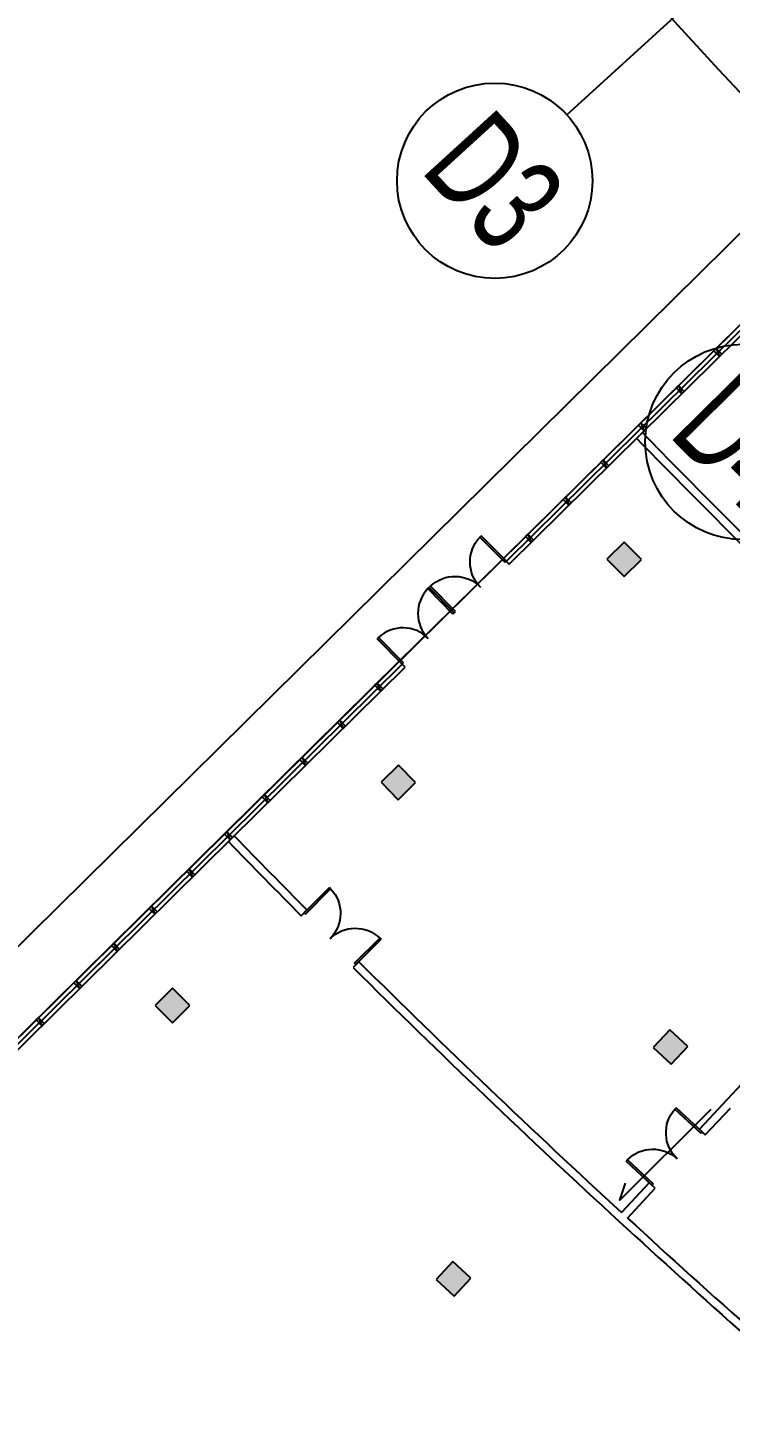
# Model space of a CAD drawing. Extents: x 1962160 to 37842216, y -162679 to 2997677.
# Drawn here: x 37436538 to 37453800, y 2575474 to 2609408 of the extents above; entities that cross this region are included whole.
import ezdxf
from ezdxf.enums import TextEntityAlignment as Align

# ---------------------------------------------------------------- set-up
doc = ezdxf.new("R2010")
doc.units = 0
doc.header["$LTSCALE"] = 1000
doc.linetypes.add('CENTER', pattern=[2, 1.25, -0.25, 0.25, -0.25])
doc.linetypes.add('CENTER2', pattern=[28.575000000000003, 19.05, -3.175, 3.175, -3.175])
doc.layers.get('0').update_dxf_attribs({"color": 8})
doc.layers.get('Defpoints').update_dxf_attribs({"color": 8})
for name, color, linetype in [('#幕墙线-平面', 8, 'Continuous'), ('#标注', 8, 'Continuous'), ('#轴线', 8, 'CENTER2'), ('1-WIN-1', 8, 'Continuous'), ('A-AL-E', 8, 'Continuous'), ('A-FLOR', 8, 'Continuous'), ('A-GRID', 8, 'CENTER'), ('A-STRS-HRAL', 8, 'Continuous'), ('DIM', 8, 'Continuous'), ('G-ACCS', 8, 'Continuous'), ('PUB_HATCH', 8, 'Continuous'), ('周边建筑', 8, 'Continuous')]:
    doc.layers.add(name, color=color, linetype=linetype)
doc.styles.add('#文字', font='jrs.shx', dxfattribs={"width": 0.7, "bigfont": 'hztxt.shx'})
doc.styles.add('JHZX', font='jrs.shx', dxfattribs={"width": 0.6, "bigfont": 'jhz.shx'})
doc.dimstyles.new('JZBZ-600', dxfattribs={"dimscale": 600, "dimtxt": 3, "dimasz": 1.5, "dimexe": 1, "dimexo": 1, "dimgap": 0.5, "dimtad": 1, "dimdec": 0, "dimdsep": 46, "dimtxsty": 'JHZX', "dimblk1": 'ARCHTICK', "dimblk2": 'ARCHTICK', "dimsah": 1, "dimcen": 0, "dimclrd": 1, "dimclre": 1, "dimclrt": 2, "dimadec": 1, "dimazin": 2, "dimtfac": 1, "dimtdec": 0, "dimtix": 1, "dimtmove": 0, "dimatfit": 3, "dimfxl": 1, "dimtolj": 1, "dimlwd": -1, "dimlwe": -1, "dimarcsym": 1})

# ---------------------------------------------------------------- blocks, each defined once
blk = doc.blocks.new('幕墙分隔')
blk.add_line((-39.99999999976717, -100.0000000000582), (39.99999999976717, 100.0000000000582))
blk.add_lwpolyline([(-40, 100.0000000000582), (39.99999999976717, 100.0000000000582), (40.00000000023283, -99.99999999970896), (-39.99999999976717, -100.0000000000582)], close=True)
blk = doc.blocks.new('$DorLib2D$00000002')
at = {"layer": '1-WIN-1'}
for p, q in [((-0.5000000000002274, 1.70530256582424e-13), (-0.5, 0.4875000000000114)), ((-0.4750000000001364, 0.4875000000002387), (-0.5, 0.4875000000000114)), ((-0.4750000000001364, 1.70530256582424e-13), (-0.4750000000001364, 0.4875000000002387)), ((0.4749999999999091, 5.684341886080801e-14), (0.4749999999999091, 0.4875000000001251)), ((0.4749999999999091, 0.4875000000001251), (0.4999999999997726, 0.4875000000001251)), ((0.5, -5.684341886080801e-14), (0.4999999999997726, 0.4875000000001251)), ((-0.5000000000002274, 1.70530256582424e-13), (-0.4750000000001364, 1.70530256582424e-13)), ((0.5, -5.684341886080801e-14), (0.4749999999999091, 5.684341886080801e-14))]:
    blk.add_line(p, q, dxfattribs=at)
for centre, start, end in [((-0.4875000000001819, 5.684341886080801e-14), 0, 88.53071642340379), ((0.4874999999999545, 5.684341886080801e-14), 91.46928357659621, 180)]:
    blk.add_arc(centre, 0.4875, start, end, dxfattribs=at)
blk = doc.blocks.new('15')
at = {"layer": 'PUB_HATCH'}
for points in [[(34352878.81248068, 4004650.597064247), (34353305.59979463, 4005072.322791051), (34352883.87406783, 4005499.110105005), (34352457.08675388, 4005077.384378201)], [(34347330.57739927, 3999168.162615812), (34347757.36471322, 3999589.888342615), (34347335.63898642, 4000016.675656569), (34346908.85167246, 3999594.949929766)], [(34341782.34231786, 3993685.728167376), (34342209.12963181, 3994107.45389418), (34341787.403905, 3994534.241208133), (34341360.61659105, 3994112.51548133)], [(34354031.47617994, 3992665.917021329), (34354441.28428102, 3993104.160469993), (34354003.04083236, 3993513.968571063), (34353593.23273128, 3993075.725122399)], [(34348703.97086602, 3986968.752188699), (34349113.7789671, 3987406.995637363), (34348675.53551843, 3987816.803738433), (34348265.72741736, 3987378.560289769)]]:
    blk.add_hatch(color=256, dxfattribs=at).paths.add_polyline_path(points)
at = {"layer": '周边建筑'}
for p, q in [((34361115.12866861, 4016163.278603443), (34330350.8070454, 3985763.813877287)), ((34361115.12866862, 4016163.278603453), (34353126.61634853, 4008269.507973198)), ((34361185.41628975, 4016092.147384461), (34353196.90396966, 4008198.376754205)), ((34361255.70391089, 4016021.016165468), (34353267.19159079, 4008127.245535213)), ((34353126.61634853, 4008269.507973198), (34349917.66097584, 4005098.609981377)), ((34353196.90396966, 4008198.376754205), (34349987.94861284, 4005027.478778854)), ((34350058.23621809, 4004956.347543406), (34353267.19159079, 4008127.245535213)), ((34352883.87406783, 4005499.110105005), (34352457.08675388, 4005077.384378201)), ((34353305.59979463, 4005072.322791051), (34352883.87406783, 4005499.110105005)), ((34349917.66097634, 4005098.609981707), (34348637.29903448, 4003833.432801299)), ((34349917.66097584, 4005098.609981377), (34350058.23621809, 4004956.347543406)), ((34352457.08675388, 4005077.384378201), (34352878.81248068, 4004650.597064247)), ((34352878.81248068, 4004650.597064247), (34353305.59979463, 4005072.322791051)), ((34348637.29903454, 4003833.432801364), (34347356.93709268, 4002568.255620956)), ((34347356.9370921, 4002568.255620549), (34343096.28262328, 3998358.131411526)), ((34347497.51233435, 4002425.993182577), (34347356.9370921, 4002568.255620549)), ((34347427.22472749, 4002497.124416496), (34343166.57024442, 3998287.000192533)), ((34343236.85786555, 3998215.868973541), (34347497.51233435, 4002425.993182577)), ((34347335.63898642, 4000016.675656569), (34346908.85167246, 3999594.949929766)), ((34347757.36471322, 3999589.888342615), (34347335.63898642, 4000016.675656569)), ((34346908.85167246, 3999594.949929766), (34347330.57739927, 3999168.162615812)), ((34347330.57739927, 3999168.162615812), (34347757.36471322, 3999589.888342615)), ((34343096.28262328, 3998358.131411526), (34330350.80704533, 3985763.813877217)), ((34343166.57024442, 3998287.000192533), (34330421.09466646, 3985692.682658224)), ((34343236.85786555, 3998215.868973541), (34330491.38228758, 3985621.55143923)), ((34344947.95801873, 3996316.559103834), (34345089.30918709, 3996458.052599237)), ((34334836.53548085, 3990055.757486638), (34340384.95117895, 3995538.370409691)), ((34346362.74169929, 3995185.901021444), (34346221.39053092, 3995044.407526039)), ((34341787.403905, 3994534.241208133), (34341360.61659105, 3994112.51548133)), ((34342209.12963181, 3994107.45389418), (34341787.403905, 3994534.241208133)), ((34341360.61659105, 3994112.51548133), (34341782.34231786, 3993685.728167376)), ((34341782.34231786, 3993685.728167376), (34342209.12963181, 3994107.45389418)), ((34354003.04083236, 3993513.968571063), (34353593.23273128, 3993075.725122399)), ((34354441.28428102, 3993104.160469993), (34354003.04083236, 3993513.968571063)), ((34353593.23273128, 3993075.725122399), (34354031.47617994, 3992665.917021329)), ((34354031.47617994, 3992665.917021329), (34354441.28428102, 3993104.160469993)), ((34355410.81291476, 3991798.401929421), (34356435.65821365, 3992894.358151271)), ((34355410.81291476, 3991798.401929421), (34354727.47614121, 3991067.650478723)), ((34354873.55729238, 3990931.047776863), (34355489.18283299, 3991589.389719723)), ((34354727.47614121, 3991067.650478723), (34354873.55729238, 3990931.047776863)), ((34353498.051838, 3989752.920132738), (34352814.71506435, 3989022.168682537)), ((34353644.13298918, 3989616.317430875), (34353498.051838, 3989752.920132738)), ((34352961.93461283, 3988886.783371185), (34353644.13298918, 3989616.317430875)), ((34348675.53551843, 3987816.803738433), (34348265.72741736, 3987378.560289769)), ((34349113.7789671, 3987406.995637363), (34348675.53551843, 3987816.803738433)), ((34348265.72741736, 3987378.560289769), (34348703.97086602, 3986968.752188699)), ((34348703.97086602, 3986968.752188699), (34349113.7789671, 3987406.995637363))]:
    blk.add_line(p, q, dxfattribs=at)
for points in [[(34359992.11660529, 4017302.949126642), (34327804.89124851, 3985497.455937146, 0.4129759503049449), (34327775.24891686, 3981828.400454395, 0.1494418678029234), (34462605.55885959, 3908362.281586812, 0.4147260606000924), (34465679.79346514, 3910394.302898092), (34474630.62973479, 3954750.458055043, 0.4131228733560754), (34472605.79338679, 3957811.450065851, -0.1495092029449499), (34363678.34311313, 4017271.518329401, 0.4157145913370236), (34359992.11660673, 4017302.949128066)], [(34364787.7585504, 4016145.646122517, 0.4135317777718963), (34361115.12866861, 4016163.278603445), (34330350.8070454, 3985763.813877287, 0.4147813061863365), (34330332.41864164, 3982083.343291028, 0.1704916733923174), (34485713.0302125, 3906701.947371353, 0.4125640170375961), (34488589.92230238, 3908973.433014254), (34498066.25026848, 3987461.103279992, 1.469013519981978), (34452166.30266599, 3975481.853364326), (34449731.31604223, 3968073.784921957, -0.06531639655491227), (34400997.70607769, 3991683.325158094, 0.08934789544916616), (34393138.5508233, 3995037.334856166), (34392607.83259175, 3995158.882407849, -0.1125361045485018), (34383038.20091584, 3999772.941151016, -0.0289167358602449), (34364787.7585504, 4016145.646122518)]]:
    blk.add_lwpolyline(points, format="xyb", close=True, dxfattribs=at)
blk.add_lwpolyline([(34355013.12016015, 3991556.126962131), (34352776.70092834, 3989328.135916103), (34352915.70092834, 3989740.135916103)], dxfattribs=at)
for centre, radius, start, end in [((34515345.04316365, 4165611.78458272), 226099.9999913292, 224.1767394992891, 225.5915593328389), ((34515345.04316378, 4165611.784582646), 225899.9999913447, 224.1763132109722, 225.5913842444914), ((34515345.04316894, 4165611.784587396), 239999.9999983748, 224.2046258894294, 224.8139714777745), ((34515345.04316896, 4165611.784587201), 240199.9999982511, 224.205003578266, 224.8141503792217), ((34515345.04316885, 4165611.784587436), 239999.9999983375, 225.2436908313063, 227.3740178946126), ((34515345.04316875, 4165611.784587448), 240199.9999982662, 225.2435119298406, 227.3976930559851), ((34515345.0431628, 4165611.784580775), 240199.9999893381, 227.3976930559508, 231.4209681351961), ((34515345.04316281, 4165611.784580634), 239999.9999892362, 227.4217660368438, 231.4686947427609)]:
    blk.add_arc(centre, radius, start, end, dxfattribs=at)
for p in [(34355180.73830345, 4010158.68332593), (34354256.00235377, 4009244.914505422), (34353331.26640408, 4008331.145684913), (34352406.5304544, 4007417.376864404), (34350557.05855504, 4005589.839223386), (34346858.11475631, 4001934.763941351), (34345008.63092736, 4000107.214512235), (34344083.89497767, 3999193.445691726), (34343159.15902799, 3998279.676871217), (34342234.42307831, 3997365.908050708), (34341309.68712863, 3996452.1392302), (34339460.21522927, 3994624.601589182), (34338535.47927958, 3993710.832768673)]:
    blk.add_point(p, dxfattribs=at)
at = {"layer": '周边建筑', "rotation": 224.1917501538661}
for p in [(34355180.73830345, 4010158.68332593), (34354256.00235377, 4009244.914505422), (34353331.26640408, 4008331.145684913), (34352406.5304544, 4007417.376864404), (34351481.79450472, 4006503.608043895), (34350557.05855504, 4005589.839223386), (34346858.11475631, 4001934.763941351), (34345933.36687704, 4001020.983332744), (34345008.63092736, 4000107.214512235), (34344083.89497767, 3999193.445691726), (34343159.15902799, 3998279.676871217), (34342234.42307831, 3997365.908050708), (34341309.68712863, 3996452.1392302), (34340384.95117895, 3995538.370409691), (34339460.21522927, 3994624.601589182), (34338535.47927958, 3993710.832768673)]:
    blk.add_blockref('幕墙分隔', p, dxfattribs=at)
at = {"layer": '周边建筑', "zscale": 200}
for p, xscale, yscale, rotation in [((34349347.76762654, 4004394.890172511), 1800, -1800, 224.6582207606534), ((34348067.40568474, 4003129.712992168), -1800, -1800, 224.6582207606534), ((34345655.3498588, 3995751.23006243), -1800, 1800, 315.028831154575), ((34354185.80456433, 3990341.983955804), -1800, 1800, 46.92042011160007)]:
    blk.add_blockref('$DorLib2D$00000002', p, dxfattribs=dict(at, xscale=xscale, yscale=yscale, rotation=rotation))
blk = doc.blocks.new('总体道路0521')
at = {"layer": 'G-ACCS'}
blk.add_arc((35647972.51477092, 2918657.18309158), 274.6000001050535, 219.6987229551506, 231.7393063358047, dxfattribs=at)
blk = doc.blocks.new('A$C06ac024f')
at = {"layer": 'A-AL-E'}
for centre, radius, end in [((-0.004684299230575562, 0.00567371491342783), 195550.0000000139, 249.3815480125011), ((-0.004684299230575562, 0.005673703737556934), 195350.000000004, 249.3814002423705)]:
    blk.add_arc(centre, radius, 213.4267024433433, end, dxfattribs=at)
at = {"xscale": 1000, "yscale": 1000, "zscale": 1000}
blk.add_blockref('总体道路0521', (-35647972511.19448, -2918657176.530752), dxfattribs=at)
at = {"layer": '周边建筑'}
blk.add_blockref('15', (-34515346.51224016, -4165614.464939157), dxfattribs=at)
blk = doc.blocks.new('A$C80b62fe7')
at = {"layer": '#幕墙线-平面'}
blk.add_arc((71051.57360942662, 188867.3555372753), 195350.000000004, 213.4267023194232, 249.3814006729123, dxfattribs=at)
blk = doc.blocks.new('DASWQE')
at = {"layer": 'DIM', "ltscale": 10}
blk.add_blockref('A$C80b62fe7', (-71047.03888088465, -188862.9763723449), dxfattribs=at)
blk = doc.blocks.new('_ARCHTICK')
at = {"const_width": 0.15}
blk.add_lwpolyline([(-0.5, -0.5), (0.5, 0.5)], dxfattribs=at)
blk = doc.blocks.new('*D33')
at = {"layer": '#标注', "color": 1, "transparency": 16777216}
for p, q in [((36620746.45035105, 2794342.844410595), (36607722.49268997, 2784214.326747263)), ((36709821.57140478, 2728927.471106052), (36704055.01534672, 2713469.231411852))]:
    blk.add_line(p, q, dxfattribs=at)
blk.add_arc((36780598.51155947, 2918657.163268259), 218399.9867396859, 217.8716196904767, 249.5424261213203, dxfattribs=at)
at = {"layer": 'Defpoints', "color": 0, "transparency": 16777216}
for p in [(36780598.51155947, 2918657.163268259), (36621220.08330814, 2794711.18097131), (36635678.44877037, 2755265.824424677), (36710031.27962628, 2729489.629857505)]:
    blk.add_point(p, dxfattribs=at)
at = {"layer": '#标注', "color": 1, "transparency": 16777216, "xscale": 900, "yscale": 900, "zscale": 900}
for p, rotation in [((36608196.12564705, 2784582.66330798), 127.8716196904767), ((36704264.72356822, 2714031.390163306), 339.5424261213204)]:
    blk.add_blockref('_ARCHTICK', p, dxfattribs=dict(at, rotation=rotation))
at = {"layer": '#标注', "color": 2, "transparency": 16777216, "insert": (36652034.71402183, 2743593.791307066), "char_height": 1800, "attachment_point": 5, "rotation": 323.70702290589804, "style": 'JHZX'}
blk.add_mtext('\\A1;31.7°', dxfattribs=at)
blk = doc.blocks.new('*U247')
blk.add_line((-8.960830237663566e-17, -20), (0, 0))
blk.add_circle((0, -24), 4)
at = {"style": 'JHZX', "width": 0.75}
blk.add_attdef('AXES', text='', height=4, dxfattribs=at).set_placement((0, -24), align=Align.MIDDLE_CENTER)
blk = doc.blocks.new('DOTE-11')
at = {"layer": '#轴线'}
for points in [[(36619929.84721477, 2865401.299438776, 0.4665771712459525), (36603297.92453471, 2824183.319006984, 0.1869069858117834), (36713199.83703386, 2729400.135445045)], [(36649692.25143763, 2857636.069450992, 0.6801866972510827), (36616601.34165016, 2810411.269933818, 0.1628178013647897), (36714737.87267324, 2733523.102957241)], [(36617040.99404421, 2848828.781100597, 0.3318161066738227), (36614765.24095972, 2809199.356465551, 0.1627744169442686), (36713968.85387715, 2731461.616600736)]]:
    blk.add_lwpolyline(points, format="xyb", dxfattribs=at)
blk = doc.blocks.new('ZW-5001')
at = {"layer": '#标注'}
ref = blk.add_blockref('*U247', (36620121.37540963, 2783360.841317972), dxfattribs=dict(at, xscale=599.9999999999999, yscale=599.9999999999999, rotation=310.1336417587769))
ref.add_attrib('AXES', 'D2', dxfattribs={"layer": '0', "height": 2399.999999999999, "rotation": 310.1336419051537, "style": '#文字', "width": 0.7}).set_placement((36609111.95526205, 2774078.99516464), align=Align.MIDDLE_CENTER)
ref = blk.add_blockref('*U247', (36625586.93893181, 2777131.836227275), dxfattribs=dict(at, xscale=599.9999999999999, yscale=599.9999999999999, rotation=312.395842055319))
ref.add_attrib('AXES', 'D3', dxfattribs={"layer": '0', "height": 2399.999999999999, "rotation": 312.3958421935666, "style": '#文字', "width": 0.7}).set_placement((36614952.47740511, 2767422.653561514), align=Align.MIDDLE_CENTER)
ref = blk.add_blockref('*U247', (36631294.11782718, 2771123.42561454), dxfattribs=dict(at, xscale=599.9999999999999, yscale=599.9999999999999, rotation=314.6580423518612))
ref.add_attrib('AXES', 'D4', dxfattribs={"layer": '0', "height": 2399.999999999999, "rotation": 314.6580423819107, "style": '#文字', "width": 0.7}).set_placement((36621051.19077603, 2761002.040065869), align=Align.MIDDLE_CENTER)
dim = blk.add_angular_dim_3p(base=(36635678.44877037, 2755265.824424677), center=(36780598.51155948, 2918657.16326826), p1=(36621220.08330815, 2794711.180971308), p2=(36710031.27962629, 2729489.629857507), dimstyle='JZBZ-600', dxfattribs=at)
dim.commit()
dim.dimension.update_dxf_attribs({"geometry": '*D33', "text_midpoint": (36652034.71402183, 2743593.791307067)})
blk = doc.blocks.new('FDGFH')
at = {"layer": 'A-FLOR'}
blk.add_blockref('ZW-5001', (-36780598.51155947, -2918657.163268261), dxfattribs=at)
at = {"layer": 'A-GRID'}
blk.add_blockref('DOTE-11', (-36780598.51155947, -2918657.163268261), dxfattribs=at)

msp = doc.modelspace()

# ---------------------------------------------------------------- linework, layer by layer
at = {"layer": '#标注', "ltscale": 10}
for centre, radius, start, end in [((37613652.56706142, 2756885.970254162), 205203.0947814054, 208.7449720341355, 248.9246422539542), ((37615333.70611919, 2758990.913890926), 195278.2085374869, 213.5151148603672, 249.2588010921493)]:
    msp.add_arc(centre, radius, start, end, dxfattribs=at)

# ---------------------------------------------------------------- block references
at = {"layer": 'A-STRS-HRAL'}
msp.add_blockref('DASWQE', (37613652.56708944, 2756885.970215484), dxfattribs=at)
at = {"layer": 'DIM', "ltscale": 10}
msp.add_blockref('A$C06ac024f', (37613657.10216346, 2756879.841327364), dxfattribs=at)
at = {"layer": 'DIM'}
msp.add_blockref('FDGFH', (37613657.09676763, 2756879.827155179), dxfattribs=at)

doc.saveas('drawing.dxf')
